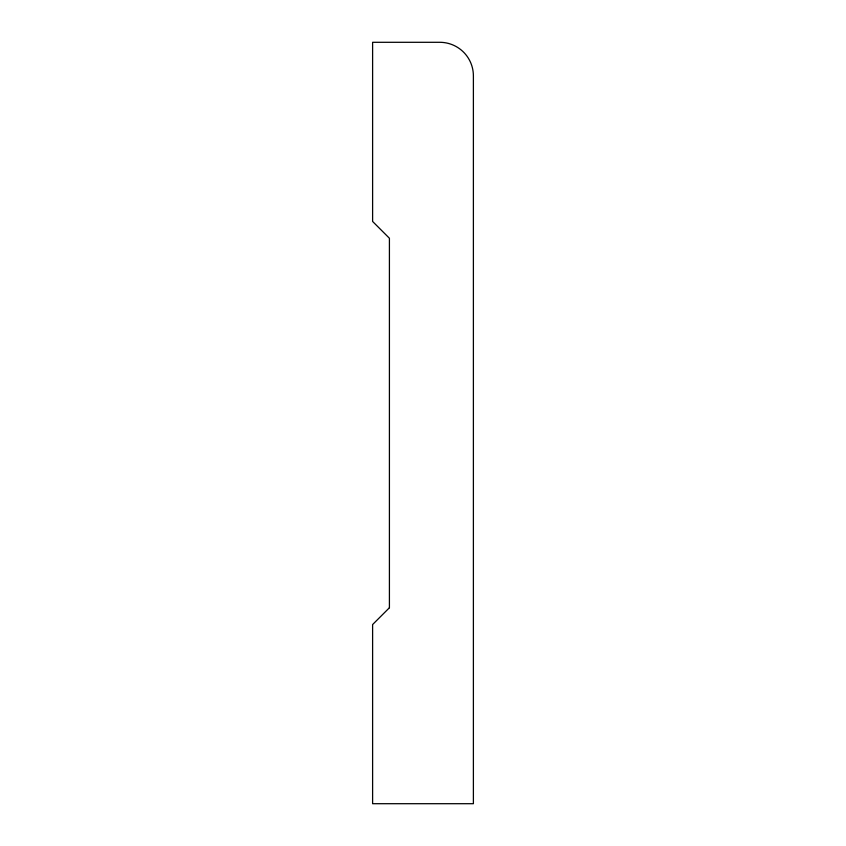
<?xml version="1.0" encoding="UTF-8"?>
<svg xmlns="http://www.w3.org/2000/svg" width="846" height="846" viewBox="0 0 846 846"><rect width="100%" height="100%" fill="white"/><g stroke="black" fill="none" stroke-linecap="round" stroke-linejoin="round"><path stroke-width="1.27" d="M389.414 607.756L372.61 624.549L372.61 803.7L473.39 803.7L473.39 75.886A33.586 33.586 0 0 0 439.793 42.3L372.61 42.3L372.61 221.451L389.414 238.244L389.414 607.756"/></g></svg>
